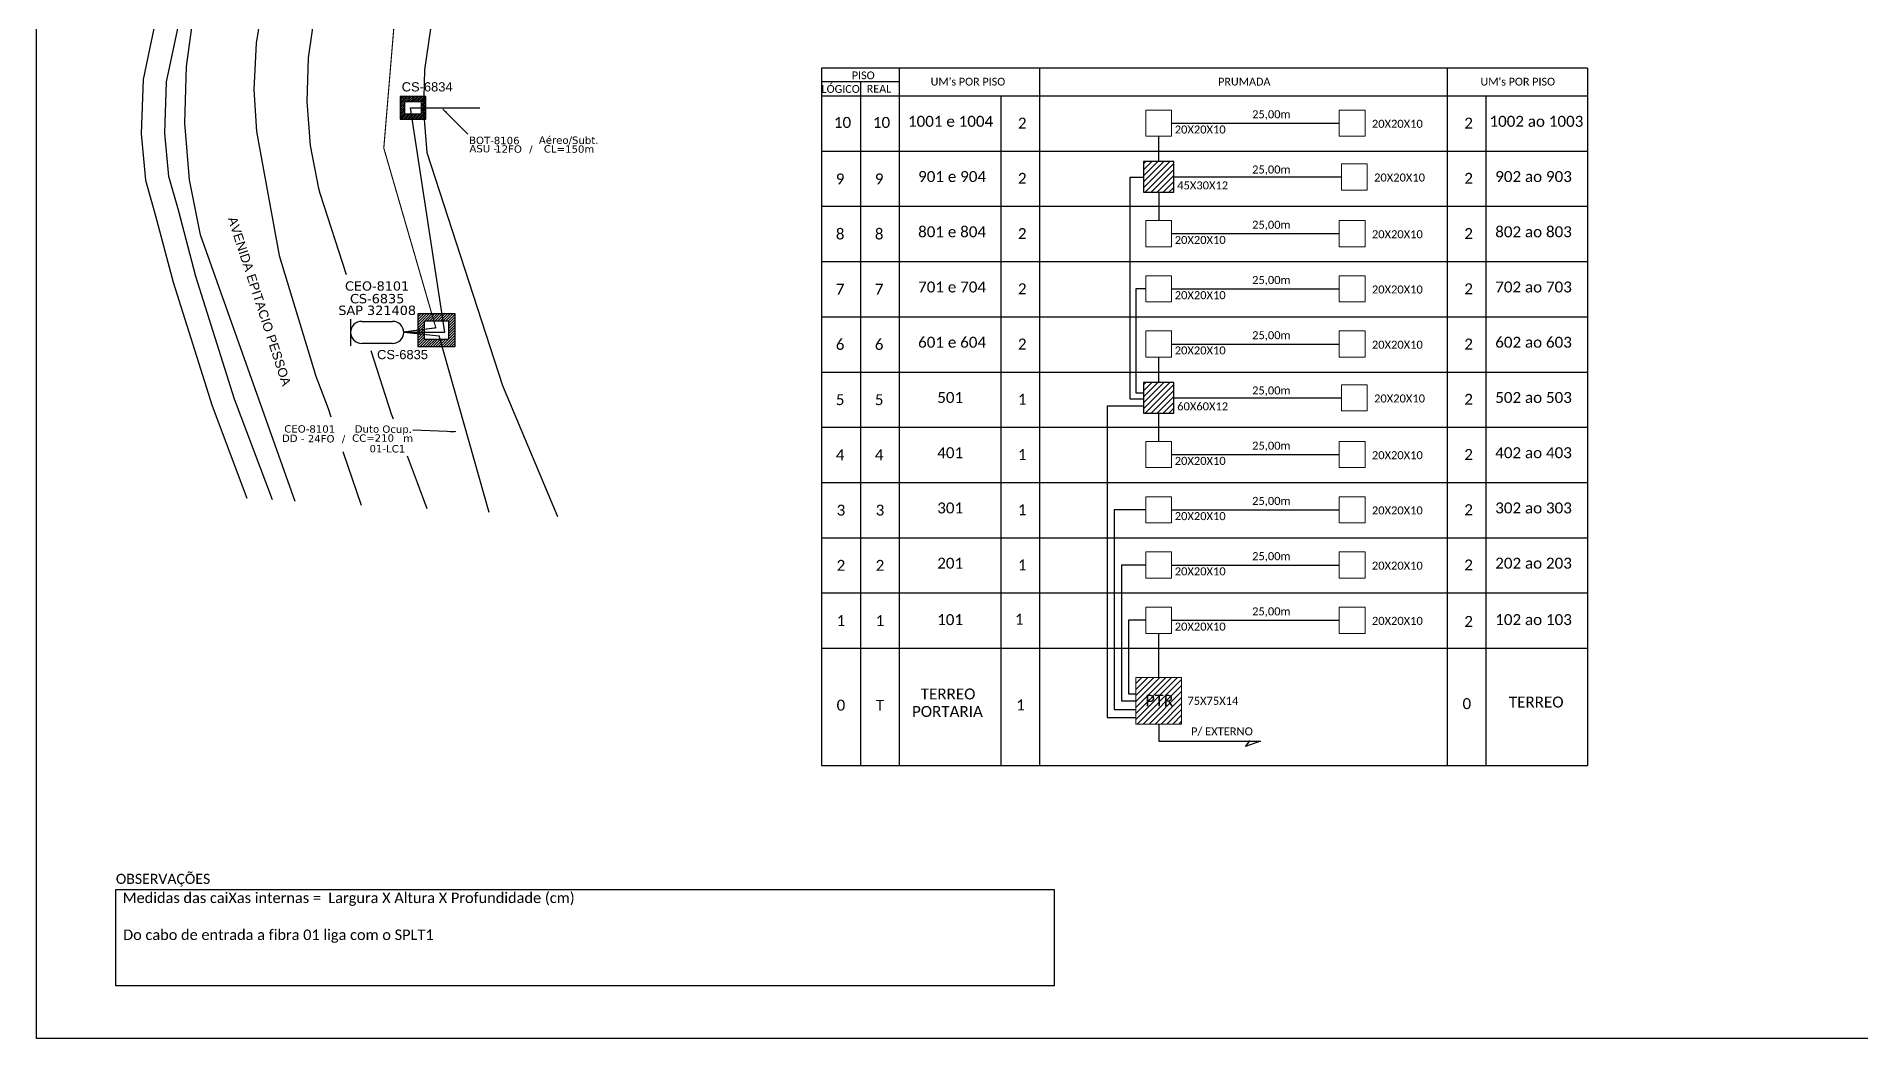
# Model space of a CAD drawing. Extents: x 0 to 841, y 0 to 594.
# Drawn here: x 0 to 541, y 0 to 297 of the extents above; entities that cross this region are included whole.
import ezdxf
from ezdxf.enums import TextEntityAlignment as Align

# ---------------------------------------------------------------- set-up
doc = ezdxf.new("R2010")
doc.units = 0
for name, color, linetype in [('10.1-Caixas Subterrâneas', 5, 'Continuous'), ('20.4-CEOS', 1, 'Continuous'), ('20.5-CEO', 1, 'Continuous'), ('CAP a instalar', 1, 'Continuous'), ('CD a instalar', 1, 'Continuous'), ('label_cabos', 7, 'Continuous'), ('Legenda', 1, 'Continuous'), ('MUB_SEGMENTO', 7, 'Continuous'), ('QUADRA', 7, 'Continuous')]:
    doc.layers.add(name, color=color, linetype=linetype)
doc.layers.add('EXTRA', color=50, linetype='Continuous', plot=False)
doc.styles.add('ARIAL', font='arial.ttf')
doc.styles.add('siredit', font='verdana.ttf')
doc.styles.add('WMF-Calibri0', font='calibri.ttf')
doc.linetypes.add('FENCELINE1', pattern='A,0.25,-0.1,[133,ltypeshp.shx,S=0.1,R=0,X=-0.1,Y=0],-0.1,1', length=1.45)
doc.dimstyles.new('ISO-25', dxfattribs={"dimtxt": 2.5, "dimasz": 2.5, "dimexe": 1.25, "dimexo": 0.625, "dimtad": 1, "dimtxsty": 'Standard', "dimcen": 2.5, "dimadec": 0, "dimazin": 0, "dimtfac": 1, "dimtmove": 0, "dimatfit": 3, "dimfxl": 0, "dimarcsym": 0})

# ---------------------------------------------------------------- blocks, each defined once
blk = doc.blocks.new('*X13')
at = {"color": 0, "linetype": 'Continuous'}
for p, q in [((-1.25, 0.34099), (-0.49099, 1.1)), ((-1.25, 0.517767), (-0.667767, 1.1)), ((-1.25, 0.694544), (-0.844544, 1.1)), ((-1.25, 0.87132), (-1.02132, 1.1)), ((-1.25, 1.048097), (-1.198097, 1.1)), ((-1.25, 0.164214), (-0.8035, 0.610714)), ((-1.25, -0.012563), (-0.8035, 0.433937)), ((-1.25, -0.18934), (-0.8035, 0.25716)), ((-1.25, -0.366117), (-0.8035, 0.080383)), ((-0.789214, 0.625), (-0.314214, 1.1)), ((-0.612437, 0.625), (-0.137437, 1.1)), ((-0.43566, 0.625), (0.03934, 1.1)), ((-0.258883, 0.625), (0.216117, 1.1)), ((-0.082107, 0.625), (0.392893, 1.1)), ((0.09467, 0.625), (0.56967, 1.1)), ((0.271447, 0.625), (0.746447, 1.1)), ((0.448223, 0.625), (0.923223, 1.1)), ((0.625, 0.625), (1.1, 1.1)), ((0.801777, 0.625), (1.25, 1.073223)), ((0.8035, 0.449947), (1.25, 0.896447)), ((0.8035, 0.27317), (1.25, 0.71967)), ((0.8035, 0.096393), (1.25, 0.542893)), ((0.8035, -0.080383), (1.25, 0.366117)), ((0.8035, -0.25716), (1.25, 0.18934)), ((0.8035, -0.433937), (1.25, 0.012563)), ((-1.25, -0.542893), (-0.8035, -0.096393)), ((-1.25, -0.71967), (-0.8035, -0.27317)), ((-1.25, -0.896447), (-0.8035, -0.449947)), ((-1.25, -1.073223), (-0.801777, -0.625)), ((-1.1, -1.1), (-0.625, -0.625)), ((-0.923223, -1.1), (-0.448223, -0.625)), ((-0.746447, -1.1), (-0.271447, -0.625)), ((-0.56967, -1.1), (-0.09467, -0.625)), ((-0.392893, -1.1), (0.082107, -0.625)), ((-0.216117, -1.1), (0.258883, -0.625)), ((-0.03934, -1.1), (0.43566, -0.625)), ((0.137437, -1.1), (0.612437, -0.625)), ((0.314214, -1.1), (0.789214, -0.625)), ((0.49099, -1.1), (1.25, -0.34099)), ((0.667767, -1.1), (1.25, -0.517767)), ((0.8035, -0.610714), (1.25, -0.164214)), ((0.844544, -1.1), (1.25, -0.694544)), ((1.02132, -1.1), (1.25, -0.87132)), ((1.198097, -1.1), (1.25, -1.048097))]:
    blk.add_line(p, q, dxfattribs=at)
blk = doc.blocks.new('MANHOLE_MQ')
at = {"color": 0, "linetype": 'Continuous'}
for p, q in [((0.00000623, 0.00000569), (-0.00000627, 0.00000569)), ((-0.00000627, 0.00000569), (-0.00000627, -0.00000531)), ((-0.00000404, 0.00000331), (0.00000399, 0.00000331)), ((-0.00000404, -0.00000294), (-0.00000404, 0.00000331)), ((0.00000399, 0.00000331), (0.00000399, -0.00000294)), ((0.00000623, -0.00000531), (0.00000623, 0.00000569)), ((-0.00000627, -0.00000531), (0.00000623, -0.00000531)), ((0.00000399, -0.00000294), (-0.00000404, -0.00000294)), ((0.00000399, -0.00000294), (0.00000399, -0.00000294))]:
    blk.add_line(p, q, dxfattribs=at)
at = {"color": 0, "linetype": 'Continuous', "xscale": 5e-06, "yscale": 5e-06, "zscale": 1e-05}
blk.add_blockref('*X13', (-0.00000002, 0.00000019), dxfattribs=at)
blk = doc.blocks.new('Inst CB DT OCUP CFOA-SM-DD-G-24')
at = {"layer": 'label_cabos', "color": 0, "style": 'siredit'}
for tag, flags, p in [('ID_ATIVIDADE', 3, (1.31, 2.67)), ('FATOR', 1, (11.56, 2.55))]:
    blk.add_attdef(tag, text='', height=1, rotation=359.69, dxfattribs=dict(at, flags=flags)).set_placement(p, align=Align.MIDDLE_CENTER)
for tag, p in [('TIPO_CABO', (1.11, 0)), ('DESTINO_CABO', (3.13, 1.26)), ('CABO', (4.69, -0.05)), ('/', (7.71, -0.05)), ('LANCE', (10.41, 0.02)), ('TIPO_CABO', (13.11, 1.24)), ('UND', (16.46, 0)), ('FID', (13.65, -1.41))]:
    blk.add_attdef(tag, text='', height=1, rotation=359.69, dxfattribs=at).set_placement(p, align=Align.MIDDLE_CENTER)
blk.add_attdef('QTDE', (11.93, -0.45), '', height=1, rotation=359.69, dxfattribs=at)
blk = doc.blocks.new('LEGENDA DOS CABOS')
at = {"layer": 'EXTRA', "color": 0, "style": 'siredit'}
for tag, p in [('ID', (4.6, 0.97)), ('XX', (9.03, 0.97))]:
    blk.add_attdef(tag, text='', height=0.48, rotation=359.69, dxfattribs=at).set_placement(p, align=Align.MIDDLE_CENTER)
at = {"layer": 'Legenda', "color": 0, "style": 'siredit'}
for tag, p in [('TIPO_CABO', (1.31, 0)), ('CABO', (4.69, -0.05)), ('/', (6.81, -0.05)), ('METROS', (10.03, -0.05))]:
    blk.add_attdef(tag, text='', height=0.8, rotation=359.69, dxfattribs=at).set_placement(p, align=Align.MIDDLE_CENTER)

msp = doc.modelspace()

# ---------------------------------------------------------------- hatches: boundary and pattern name
h = msp.add_hatch()
h.set_pattern_fill('ANSI31', color=1, scale=10, style=0)
h.set_pattern_definition([(45, (-287.9275, -137.7994), (-0.8838835, 0.8838835), [])])
h.paths.add_polyline_path([(337.26, 259.92), (328.29, 259.92), (328.29, 250.83), (337.26, 250.83)])
h.paths.add_polyline_path([(335.57, 250.52), (335.57, 250.52), (335.57, 255.67), (335.57, 255.67)], flags=24)
h = msp.add_hatch()
h.set_pattern_fill('ANSI31', color=1, scale=10, style=0)
h.set_pattern_definition([(45, (-287.9275, -203.2869), (-0.8838835, 0.8838835), [])])
h.paths.add_polyline_path([(337.26, 194.43), (328.29, 194.43), (328.29, 185.34), (337.26, 185.34)])
h.paths.add_polyline_path([(335.57, 185.03), (335.57, 185.03), (335.57, 190.18), (335.57, 190.18)], flags=24)
h = msp.add_hatch()
h.set_pattern_fill('ANSI31', color=1, scale=10, style=0)
h.set_pattern_definition([(45, (-285.6264, -290.7452), (-0.8838835, 0.8838835), [])])
h.paths.add_polyline_path([(325.99, 93.22), (339.56, 93.22), (339.56, 106.98), (325.99, 106.98)])
h.paths.add_polyline_path([(328, 97.57), (338.08, 97.57), (338.08, 102.72), (328, 102.72)], flags=24)

# ---------------------------------------------------------------- linework, layer by layer
at = {"color": 3}
msp.add_line((332.79, 106.98), (332.79, 120.08), dxfattribs=at)
msp.add_lwpolyline([(0, 594), (841, 594), (841, 0), (0, 0)], close=True)
at = {"color": 0}
for points in [[(459.87, 287.63), (232.76, 287.63)], [(255.9, 283.52), (232.76, 283.52)]]:
    msp.add_lwpolyline(points, dxfattribs=at)
for points in [[(232.76, 287.63), (232.76, 80.95)], [(255.9, 80.95), (255.9, 287.63)], [(297.49, 80.95), (297.49, 287.63)], [(418.28, 287.63), (418.28, 80.95)], [(459.87, 287.63), (459.87, 80.95)], [(244.33, 283.52), (244.33, 80.95)], [(232.76, 279.4), (459.87, 279.4)], [(285.92, 279.4), (285.92, 80.95)], [(429.85, 80.95), (429.85, 279.4)], [(232.76, 263.03), (459.87, 263.03)], [(232.76, 246.66), (459.87, 246.66)], [(232.76, 230.29), (459.87, 230.29)], [(232.76, 213.92), (459.87, 213.92)], [(232.76, 197.54), (459.87, 197.54)], [(232.76, 181.17), (459.87, 181.17)], [(232.76, 164.8), (459.87, 164.8)], [(232.76, 148.43), (459.87, 148.43)], [(232.76, 132.06), (459.87, 132.06)], [(232.76, 115.69), (459.87, 115.69)], [(232.76, 80.95), (459.87, 80.95)]]:
    msp.add_lwpolyline(points)
at = {"lineweight": 0}
for points in [[(336.61, 275.2), (328.95, 275.2), (328.95, 267.43), (336.61, 267.43)], [(393.98, 275.2), (386.31, 275.2), (386.31, 267.43), (393.98, 267.43)], [(394.63, 259.26), (386.97, 259.26), (386.97, 251.49), (394.63, 251.49)], [(336.61, 242.45), (328.95, 242.45), (328.95, 234.68), (336.61, 234.68)], [(393.98, 242.45), (386.31, 242.45), (386.31, 234.68), (393.98, 234.68)], [(336.61, 226.08), (328.95, 226.08), (328.95, 218.31), (336.61, 218.31)], [(393.98, 226.08), (386.31, 226.08), (386.31, 218.31), (393.98, 218.31)], [(336.61, 209.71), (328.95, 209.71), (328.95, 201.94), (336.61, 201.94)], [(393.98, 209.71), (386.31, 209.71), (386.31, 201.94), (393.98, 201.94)], [(394.63, 193.77), (386.97, 193.77), (386.97, 186), (394.63, 186)], [(336.61, 176.97), (328.95, 176.97), (328.95, 169.2), (336.61, 169.2)], [(393.98, 176.97), (386.31, 176.97), (386.31, 169.2), (393.98, 169.2)], [(336.61, 160.59), (328.95, 160.59), (328.95, 152.82), (336.61, 152.82)], [(393.98, 160.59), (386.31, 160.59), (386.31, 152.82), (393.98, 152.82)], [(336.61, 144.22), (328.95, 144.22), (328.95, 136.45), (336.61, 136.45)], [(393.98, 144.22), (386.31, 144.22), (386.31, 136.45), (393.98, 136.45)], [(336.61, 127.85), (328.95, 127.85), (328.95, 120.08), (336.61, 120.08)], [(393.98, 127.85), (386.31, 127.85), (386.31, 120.08), (393.98, 120.08)]]:
    msp.add_lwpolyline(points, close=True, dxfattribs=at)
at = {"color": 3}
for points in [[(336.61, 271.31), (386.31, 271.31)], [(332.78, 259.92), (332.78, 267.43)], [(328.29, 189.51), (324.28, 189.51), (324.28, 255.31), (328.29, 255.31)], [(337.26, 255.38), (386.97, 255.38)], [(332.78, 250.83), (332.78, 242.45)], [(336.61, 238.57), (386.31, 238.57)], [(328.95, 222.2), (326.03, 222.2), (326.03, 191.35), (328.29, 191.35)], [(336.61, 222.2), (386.31, 222.2)], [(336.61, 205.82), (386.31, 205.82)], [(332.78, 194.43), (332.78, 201.94)], [(337.26, 189.89), (386.97, 189.89)], [(328.29, 187.47), (317.49, 187.47), (317.49, 95.11), (325.99, 95.11)], [(332.78, 176.97), (332.78, 185.34)], [(336.61, 173.08), (386.31, 173.08)], [(328.95, 156.71), (319.61, 156.71), (319.61, 97.55), (325.99, 97.55)], [(336.61, 156.71), (386.31, 156.71)], [(328.95, 140.34), (321.72, 140.34), (321.72, 100.1), (325.99, 100.1)], [(336.61, 140.34), (386.31, 140.34)], [(328.95, 123.97), (323.83, 123.97), (323.83, 102.21), (325.99, 102.21)], [(336.61, 123.97), (386.31, 123.97)]]:
    msp.add_lwpolyline(points, dxfattribs=at)
at = {"color": 1}
for points in [[(337.26, 259.92), (328.29, 259.92), (328.29, 250.83), (337.26, 250.83)], [(337.26, 194.43), (328.29, 194.43), (328.29, 185.34), (337.26, 185.34)]]:
    msp.add_lwpolyline(points, close=True, dxfattribs=at)
at = {"color": 1, "lineweight": 0}
msp.add_lwpolyline([(325.99, 106.98), (339.56, 106.98), (339.56, 93.22), (325.99, 93.22)], close=True, dxfattribs=at)
at = {"color": 1}
for points in [[(332.78, 93.22), (332.78, 88.11), (362.92, 88.11)], [(358.5, 86.52), (359.91, 88.35)], [(362.92, 88.11), (358.5, 86.52)]]:
    msp.add_lwpolyline(points, dxfattribs=at)
at = {"color": 0}
msp.add_lwpolyline([(23.56, 44.2), (301.81, 44.2), (301.81, 15.6), (23.56, 15.6)], close=True, dxfattribs=at)
at = {"layer": '20.5-CEO', "color": 5}
for p, q in [((96.43, 212.55), (105.61, 212.55)), ((105.61, 206), (96.43, 206))]:
    msp.add_line(p, q, dxfattribs=at)
msp.add_lwpolyline([(93.15, 213.22), (93.15, 205.33)], dxfattribs=at)
for centre, start, end in [((96.43, 209.28), 90, 270), ((105.61, 209.28), 270, 90)]:
    msp.add_arc(centre, 3.27, start, end, dxfattribs=at)
at = {"layer": 'CAP a instalar', "linetype": 'FENCELINE1', "ltscale": 4, "const_width": 0.329}
msp.add_lwpolyline([(108.88, 209.41), (118.42, 210.65), (102.99, 263.91), (107.08, 313.06), (126.25, 349.23), (254.49, 488.79)], dxfattribs=at)
at = {"layer": 'CD a instalar', "color": 8, "linetype": 'ByBlock'}
for p, q in [((121.08, 209.38), (110.94, 275.81)), ((110.94, 275.81), (121.57, 275.81)), ((121.57, 275.81), (131.48, 275.81)), ((122.98, 213.3), (122.98, 213.3)), ((108.88, 209.41), (121.08, 209.38))]:
    msp.add_line(p, q, dxfattribs=at)
at = {"layer": 'CD a instalar', "color": 7, "linetype": 'ByBlock'}
for p in [(108.88, 209.41), (134.19, 155.88)]:
    msp.add_line(p, (119.45, 208.28), dxfattribs=at)
at = {"layer": 'QUADRA', "color": 4}
for points in [[(229.91, 550.95), (176.26, 494.76), (113.17, 429.99), (97.05, 413.37), (79.22, 391.14), (60.4, 364.3), (44.47, 331.11), (35.26, 301.75), (31.59, 284.28), (31.09, 268.17), (32.34, 254.37), (35.32, 243.88), (40.55, 224.22), (52.05, 187.52), (62.38, 160.12)], [(69.95, 159.67), (58.71, 189.49), (47.3, 225.89), (42.09, 245.48), (39.25, 255.47), (38.09, 268.34), (38.56, 283.57), (42.07, 300.22), (51.05, 328.89), (66.56, 361.2), (84.97, 387.45), (102.47, 409.27), (118.39, 425.69), (181.5, 490.48), (235.87, 547.42)], [(240.2, 544.86), (208.47, 514.4), (127.87, 432.69), (119.36, 424.19), (99.42, 400.66), (63.86, 350.46), (57, 336.96), (50.93, 321.1), (46.69, 304.75), (44.35, 288.09), (43.88, 271.28), (45.3, 254.51), (48.56, 238.24), (48.61, 237.99), (76.65, 159.27)], [(296, 511.83), (285.61, 501.44), (239.54, 457.35), (163.5, 376.32), (148.11, 357.52), (148.11, 357.52), (146.85, 355.9), (145.03, 353.97), (136.97, 344.24), (130.06, 333.79), (124.36, 322.73), (119.92, 311.16), (116.82, 299.24), (115.09, 287.08), (114.74, 274.82), (115.79, 262.6)], [(129.68, 408.96), (125.63, 406.79), (103.31, 379.18), (84.24, 349.56), (76.24, 334.61), (71.05, 321.8), (67.33, 308.54), (65.13, 294.99), (64.46, 281.32), (65.21, 268.8), (71.96, 232.13), (82.82, 196.34), (86.47, 186.77), (87.31, 184.3)], [(91.9, 226.39), (84.11, 250.45), (83.71, 251.93), (81.25, 264.73), (80.22, 277.69), (80.67, 290.67), (82.58, 303.57)], [(115.79, 262.6), (138.15, 193.56), (154.47, 154.68)], [(105.84, 183.62), (105.31, 185.05), (99.21, 203.86)], [(90.84, 174.03), (96.31, 158.11)], [(115.8, 156.96), (112.94, 164.7), (109.99, 172.57)]]:
    msp.add_lwpolyline(points, dxfattribs=at)

# ---------------------------------------------------------------- block references
at = {"color": 2, "lineweight": 0}
ref = msp.add_blockref('Inst CB DT OCUP CFOA-SM-DD-G-24', (74.17, 177.91), dxfattribs=dict(at, xscale=2.189348557648234, yscale=2.189348557648234, zscale=2.189348557648234))
ref.add_attrib('DESTINO_CABO', 'CEO-8101', dxfattribs={"layer": 'label_cabos', "color": 0, "height": 2.189, "rotation": 359.69, "style": 'siredit'}).set_placement((81.02, 180.67), align=Align.MIDDLE_CENTER)
ref.add_attrib('TIPO_CABO', 'Duto Ocup.', dxfattribs={"layer": 'label_cabos', "color": 0, "height": 2.189, "rotation": 359.69, "style": 'siredit'}).set_placement((102.86, 180.63), align=Align.MIDDLE_CENTER)
ref.add_attrib('/', '/', dxfattribs={"layer": 'label_cabos', "color": 0, "height": 2.19, "rotation": 359.69, "style": 'siredit'}).set_placement((91.05, 177.79), align=Align.MIDDLE_CENTER)
ref.add_attrib('FID', '01-LC1', dxfattribs={"layer": 'label_cabos', "color": 0, "height": 2.189, "rotation": 359.69, "style": 'siredit'}).set_placement((104.04, 174.81), align=Align.MIDDLE_CENTER)
ref.add_attrib('LANCE', 'CC=', dxfattribs={"layer": 'label_cabos', "color": 0, "height": 2.189, "rotation": 359.69, "style": 'siredit'}).set_placement((96.95, 177.96), align=Align.MIDDLE_CENTER)
ref.add_attrib('UND', 'm', dxfattribs={"layer": 'label_cabos', "color": 0, "height": 2.19, "rotation": 359.69, "style": 'siredit'}).set_placement((110.21, 177.91), align=Align.MIDDLE_CENTER)
ref.add_attrib('CABO', '24FO', dxfattribs={"layer": 'label_cabos', "color": 0, "height": 2.189, "rotation": 359.69, "style": 'siredit'}).set_placement((84.42, 177.79), align=Align.MIDDLE_CENTER)
ref.add_attrib('TIPO_CABO', 'DD - ', dxfattribs={"layer": 'label_cabos', "color": 0, "height": 2.189, "rotation": 359.69, "style": 'siredit'}).set_placement((76.6, 177.9), align=Align.MIDDLE_CENTER)
ref.add_attrib('QTDE', '210', (100.28, 176.91), dxfattribs={"layer": 'label_cabos', "color": 0, "height": 2.189, "rotation": 359.69, "style": 'siredit'})
at = {"layer": '10.1-Caixas Subterrâneas', "color": 30, "rotation": 180.0000000000632}
for p, xscale, yscale, zscale in [((111.64, 275.97), 612610.6181868666, 612610.6181868666, 612610.6181868666), ((118.58, 210.13), 882159.290189088, 882159.290189088, 882159.290189088)]:
    msp.add_blockref('MANHOLE_MQ', p, dxfattribs=dict(at, xscale=xscale, yscale=yscale, zscale=zscale))
at = {"layer": 'label_cabos', "color": 2, "lineweight": 0}
ref = msp.add_blockref('LEGENDA DOS CABOS', (126.48, 262.61), dxfattribs=dict(at, xscale=2.189348557648234, yscale=2.189348557648234, zscale=2.189348557648234))
ref.add_attrib('ID', 'BOT-8106', dxfattribs={"color": 0, "height": 2.189, "rotation": 359.69, "style": 'siredit'}).set_placement((135.76, 266.18), align=Align.MIDDLE_CENTER)
ref.add_attrib('CABO', '12FO', dxfattribs={"color": 0, "height": 2.189, "rotation": 359.69, "style": 'siredit'}).set_placement((139.98, 263.65), align=Align.MIDDLE_CENTER)
ref.add_attrib('METROS', 'CL=150m', dxfattribs={"color": 0, "height": 2.189, "rotation": 359.69, "style": 'siredit'}).set_placement((157.92, 263.65), align=Align.MIDDLE_CENTER)
ref.add_attrib('XX', 'Aéreo/Subt.', dxfattribs={"color": 0, "height": 2.1893, "rotation": 359.69, "style": 'siredit'}).set_placement((157.81, 266.27), align=Align.MIDDLE_CENTER)
ref.add_attrib('/', '/', dxfattribs={"color": 0, "height": 2.19, "rotation": 359.69, "style": 'siredit'}).set_placement((146.61, 263.65), align=Align.MIDDLE_CENTER)
ref.add_attrib('TIPO_CABO', 'ASU -', dxfattribs={"color": 0, "height": 2.189, "rotation": 359.69, "style": 'siredit'}).set_placement((132.48, 263.75), align=Align.MIDDLE_CENTER)

# ---------------------------------------------------------------- texts
at = {"color": 0, "style": 'WMF-Calibri0'}
for s, p in [('  LÓGICO', (231.17, 280.3)), ('     PISO', (237.72, 284.33)), ('    REAL', (242.94, 280.35)), ("UM's POR PISO", (265.14, 282.47)), ('PRUMADA', (350.39, 282.47)), ("UM's POR PISO", (428.17, 282.47))]:
    msp.add_text(s, height=2.3, dxfattribs=at).set_placement(p)
at = {"color": 7, "style": 'WMF-Calibri0'}
for p in [(239.01, 271.53), (250.58, 271.53)]:
    msp.add_text('10', height=3.24, dxfattribs=at).set_placement(p, align=Align.MIDDLE_CENTER)
for s, height, p in [('1001 e 1004', 3.24, (258.42, 270.24)), ('20X20X10', 2.373, (337.53, 268.25)), ('20X20X10', 2.373, (395.99, 269.94)), ('1002 ao 1003', 3.24, (430.84, 270.24)), ('901 e 904', 3.24, (261.42, 253.87)), ('20X20X10', 2.373, (396.64, 254.01)), ('902 ao 903', 3.24, (432.56, 253.87)), ('45X30X12', 2.373, (338.26, 251.68)), ('801 e 804', 3.24, (261.42, 237.5)), ('20X20X10', 2.373, (395.99, 237.2)), ('802 ao 803', 3.24, (432.56, 237.5)), ('20X20X10', 2.373, (337.53, 235.51)), ('701 e 704', 3.24, (261.42, 221.13)), ('20X20X10', 2.373, (395.99, 220.83)), ('702 ao 703', 3.24, (432.56, 221.13)), ('20X20X10', 2.373, (337.53, 219.14)), ('601 e 604', 3.24, (261.42, 204.76)), ('20X20X10', 2.373, (395.99, 204.46)), ('602 ao 603', 3.24, (432.56, 204.76)), ('20X20X10', 2.373, (337.53, 202.77)), ('501', 3.24, (267.1, 188.38)), ('20X20X10', 2.373, (396.64, 188.52)), ('502 ao 503', 3.24, (432.56, 188.38)), ('60X60X12', 2.373, (338.26, 186.19)), ('401', 3.24, (267.1, 172.01)), ('20X20X10', 2.373, (395.99, 171.71)), ('402 ao 403', 3.24, (432.56, 172.01)), ('20X20X10', 2.373, (337.53, 170.02)), ('301', 3.24, (267.1, 155.64)), ('20X20X10', 2.373, (395.99, 155.34)), ('302 ao 303', 3.24, (432.56, 155.64)), ('20X20X10', 2.373, (337.53, 153.65)), ('201 ', 3.24, (267.1, 139.27)), ('20X20X10', 2.373, (395.99, 138.97)), ('202 ao 203', 3.24, (432.56, 139.27)), ('20X20X10', 2.373, (337.53, 137.28)), ('101', 3.24, (267.07, 122.54)), ('20X20X10', 2.373, (395.99, 122.6)), ('102 ao 103', 3.24, (432.56, 122.54)), ('20X20X10', 2.373, (337.53, 120.91)), ('TERREO', 3.24, (262.2, 100.5)), ('PORTARIA', 3.24, (259.61, 95.32)), ('PTR', 3.433, (328.85, 98.45)), ('75X75X14', 2.373, (341.28, 98.9)), ('TERREO', 3.24, (436.59, 98.11)), ('P/ EXTERNO', 2.373, (342.34, 89.85))]:
    msp.add_text(s, height=height, dxfattribs=at).set_placement(p)
at = {"color": 3, "style": 'WMF-Calibri0'}
for p in [(360.47, 272.76), (360.47, 256.39), (360.47, 240.01), (360.47, 223.64), (360.47, 207.27), (360.47, 190.9), (360.47, 174.53), (360.47, 158.16), (360.47, 141.78), (360.47, 125.41)]:
    msp.add_text('25,00m', height=2.373, dxfattribs=at).set_placement(p)
at = {"style": 'WMF-Calibri0'}
msp.add_text('OBSERVAÇÕES', height=3, dxfattribs=at).set_placement((23.54, 45.82))
at = {"color": 7, "char_height": 3.1049, "width": 511.413, "attachment_point": 1, "style": 'WMF-Calibri0'}
for s, insert in [('Medidas das caiXas internas =  Largura X Altura X Profundidade (cm)', (25.54, 43.25)), ('Do cabo de entrada a fibra 01 liga com o SPLT1\\P\\P', (25.69, 32.3))]:
    msp.add_mtext(s, dxfattribs=dict(at, insert=insert))
at = {"color": 7, "style": 'WMF-Calibri0'}
for tag, flags, p in [('2', 4, (292.3, 271.33)), ('2', 4, (424.66, 271.33)), ('9', 4, (238.3, 254.78)), ('9', 4, (249.87, 254.78)), ('2', 4, (292.3, 254.96)), ('2', 4, (424.66, 254.96)), ('8', 4, (238.3, 238.47)), ('8', 4, (249.87, 238.47)), ('2', 4, (292.3, 238.59)), ('2', 4, (424.66, 238.59)), ('7', 4, (238.3, 222.1)), ('7', 4, (249.87, 222.1)), ('2', 4, (292.3, 222.22)), ('2', 4, (424.66, 222.22)), ('6', 4, (238.3, 205.73)), ('6', 4, (249.87, 205.73)), ('2', 4, (292.3, 205.84)), ('2', 4, (424.66, 205.84)), ('5', 4, (238.3, 189.36)), ('5', 4, (249.87, 189.36)), ('1', 4, (292.3, 189.47)), ('2', 4, (424.66, 189.47)), ('4', 4, (238.3, 172.99)), ('4', 4, (249.87, 172.99)), ('1', 4, (292.3, 173.1)), ('2', 4, (424.66, 173.1)), ('3', 4, (238.54, 156.61)), ('3', 4, (250.12, 156.61)), ('1', 4, (292.3, 156.73)), ('2', 4, (424.66, 156.73)), ('2', 4, (238.54, 140.24)), ('2', 4, (250.12, 140.24)), ('1', 4, (292.3, 140.36)), ('2', 4, (424.66, 140.36)), ('1', 4, (238.54, 123.87)), ('1', 4, (250.12, 123.87)), ('1', 4, (291.42, 124.28)), ('2', 4, (424.66, 123.63)), ('0', 4, (238.54, 98.81)), ('T', 12, (250.12, 98.75)), ('1', 4, (291.78, 98.89)), ('0', 4, (424.14, 99.26))]:
    msp.add_attdef(tag, text='XX', height=3.24, dxfattribs=dict(at, flags=flags)).set_placement(p, align=Align.MIDDLE_CENTER)
at = {"layer": '10.1-Caixas Subterrâneas', "color": 30, "style": 'ARIAL'}
for s, p in [('CS-6834', (108.3, 280.71)), ('CS-6835', (101, 201.35))]:
    msp.add_text(s, height=2.737, dxfattribs=at).set_placement(p)
at = {"layer": '20.4-CEOS', "color": 5, "style": 'siredit'}
msp.add_text('CEO-8101', height=2.763, dxfattribs=at).set_placement((100.99, 224.43), align=Align.TOP_CENTER)
at = {"layer": '20.5-CEO', "color": 5, "style": 'siredit'}
for s, p in [('SAP 321408', (101.02, 217.23)), ('CS-6835', (101.02, 220.68))]:
    msp.add_text(s, height=2.774, dxfattribs=at).set_placement(p, align=Align.TOP_CENTER)
at = {"layer": 'MUB_SEGMENTO', "color": 255, "style": 'ARIAL'}
msp.add_text('AVENIDA EPITACIO PESSOA', height=2.7367, rotation=288.0625, dxfattribs=at).set_placement((56.69, 243.04))

# ---------------------------------------------------------------- leaders
at = {"color": 2, "lineweight": 0}
for points in [[(120.54, 275.5), (127.91, 268.07)], [(124.33, 179.78), (111.61, 180.29)]]:
    msp.add_leader(points, dimstyle='ISO-25', override={"dimasz": 1.5, "dimtad": 0}, dxfattribs=at)

doc.saveas('drawing.dxf')
